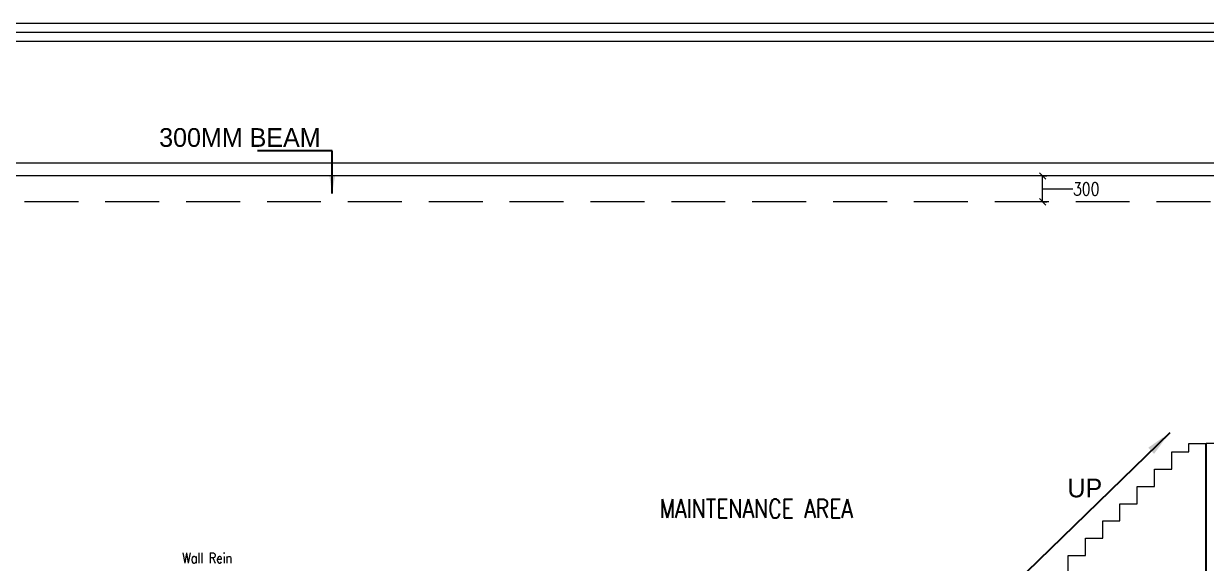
# Model space of a CAD drawing. Header units: millimetres. Extents: x -586673698 to -573385747, y -389867798 to -389752240.
# Drawn here: x -586615090 to -586601378, y -389840794 to -389834537 of the extents above; entities that cross this region are included whole.
import ezdxf
from ezdxf.enums import TextEntityAlignment as Align

# ---------------------------------------------------------------- set-up
doc = ezdxf.new("R2010")
doc.units = ezdxf.units.MM
doc.header["$LTSCALE"] = 100
doc.linetypes.add('( Hidden )', pattern=[0.375, 0.25, -0.125])
for name, color, linetype, lineweight in [('dim', 11, 'Continuous', 13), ('FOOTING', 6, 'Continuous', 13), ('TBLK FRAME', 6, 'Continuous', 20)]:
    doc.layers.add(name, color=color, linetype=linetype, lineweight=lineweight)
doc.layers.add('DT-PL-SHAFT', color=230, linetype='Continuous')
doc.layers.add('text', color=7, linetype='Continuous')
doc.styles.add('Arial', font='arial.ttf')
doc.styles.add('combine', font='romanc.shx', dxfattribs={"width": 0.8})
doc.styles.add('simplex-0.8', font='simplex.shx', dxfattribs={"width": 0.8})
doc.dimstyles.new('75 ISO', dxfattribs={"dimtxt": 100, "dimasz": 75, "dimexe": 75, "dimexo": 0.7, "dimgap": 0.4, "dimtad": 0, "dimtoh": 1, "dimdec": 0, "dimdsep": 46, "dimtxsty": 'combine', "dimblk": 'OBLIQUE', "dimcen": 0, "dimclrd": 11, "dimclre": 2, "dimclrt": 4, "dimadec": 1, "dimazin": 2, "dimtfac": 1, "dimtdec": 0, "dimtmove": 2, "dimatfit": 3, "dimldrblk": 'OBLIQUE', "dimfxl": 0, "dimtolj": 1, "dimtzin": 0, "dimlwd": -1, "dimlwe": -1, "dimarcsym": 0})
doc.dimstyles.new('V Mts', dxfattribs={"dimtxt": 150, "dimasz": 75, "dimexe": 0.1, "dimexo": 0, "dimgap": 0.01, "dimtad": 1, "dimdec": 0, "dimzin": 3, "dimdsep": 46, "dimtxsty": 'Arial', "dimsah": 1, "dimcen": 0.09375, "dimdle": 0.01, "dimclrd": 8, "dimclre": 8, "dimclrt": 256, "dimadec": 0, "dimazin": 0, "dimtfac": 0.7, "dimtdec": 3, "dimtofl": 0, "dimtmove": 2, "dimatfit": 3, "dimfxl": 0, "dimfrac": 1, "dimtolj": 1, "dimtzin": 0, "dimarcsym": 0})

# ---------------------------------------------------------------- blocks, each defined once
blk = doc.blocks.new('_Oblique')
at = {"color": 0, "linetype": 'ByBlock', "lineweight": -2}
blk.add_line((-0.5, -0.5), (0.5, 0.5), dxfattribs=at)
blk = doc.blocks.new('*D562')
at = {"layer": 'Defpoints', "color": 0, "transparency": 16777216}
for p in [(-586603362, -389836303, 0), (-586603277, -389836303), (-586603362, -389836603, 0)]:
    blk.add_point(p, dxfattribs=at)
at = {"layer": 'dim', "color": 2, "transparency": 16777216}
for p, q in [((-586603277, -389836303), (-586603227, -389836303)), ((-586603277, -389836603), (-586603227, -389836603))]:
    blk.add_line(p, q, dxfattribs=at)
at = {"layer": 'dim', "color": 11, "transparency": 16777216}
for p, q in [((-586603277, -389836603), (-586603277, -389836303)), ((-586603277, -389836453), (-586602926, -389836453)), ((-586602926, -389836453), (-586602926, -389836453))]:
    blk.add_line(p, q, dxfattribs=at)
at = {"layer": 'dim', "color": 11, "transparency": 16777216, "xscale": 75, "yscale": 75, "zscale": 75}
for p, rotation in [((-586603277, -389836303), 90), ((-586603277, -389836603), 270)]:
    blk.add_blockref('_Oblique', p, dxfattribs=dict(at, rotation=rotation))
at = {"layer": 'dim', "color": 4, "transparency": 16777216, "insert": (-586602771, -389836453), "char_height": 150, "attachment_point": 5, "style": 'simplex-0.8'}
blk.add_mtext('\\A1;300', dxfattribs=at)

msp = doc.modelspace()

# ---------------------------------------------------------------- linework, layer by layer
at = {"color": 3}
msp.add_line((-586601380.6, -389841303.2, 2545), (-586601380.2, -389839403.2, 2545), dxfattribs=at)
at = {"layer": 'DT-PL-SHAFT', "color": 3, "linetype": '( Hidden )', "lineweight": 15, "ltscale": 25, "elevation": 2542}
msp.add_lwpolyline([(-586597580.6, -389836603.2), (-586628731.2, -389836603.2)], dxfattribs=at)
at = {"layer": 'DT-PL-SHAFT', "color": 4, "lineweight": 13, "elevation": 2547.9}
msp.add_lwpolyline([(-586603380.2, -389841303.2), (-586603380.2, -389841103.2), (-586603180.2, -389841103.2), (-586603180.2, -389840903.2), (-586602980.2, -389840903.2), (-586602980.2, -389840703.2), (-586602780.2, -389840703.2), (-586602780.2, -389840503.2), (-586602580.2, -389840503.2), (-586602580.2, -389840303.2), (-586602380.2, -389840303.2), (-586602380.2, -389840103.2), (-586602180.2, -389840103.2), (-586602180.2, -389839903.2), (-586601980.2, -389839903.2), (-586601980.2, -389839703.2), (-586601780.2, -389839703.2), (-586601780.2, -389839503.2), (-586601580.2, -389839503.2), (-586601580.2, -389839403.2), (-586601380.2, -389839403.2)], dxfattribs=at).dxf.unprotected_set("ltscale", 0)
at = {"layer": 'FOOTING', "color": 3, "linetype": 'Continuous', "lineweight": 9, "ltscale": 0.8}
for points, elevation in [([(-586597280.6, -389836153.2), (-586629031.2, -389836153.2)], 2542), ([(-586597580.6, -389836303.2), (-586628731.2, -389836303.2)], 2542), ([(-586598730.6, -389839403.2), (-586601380.2, -389839403.2)], 2545)]:
    msp.add_lwpolyline(points, dxfattribs=dict(at, elevation=elevation))
at = {"layer": 'TBLK FRAME', "lineweight": 20, "elevation": -1271}
for points in [[(-586636009.9, -389834537), (-586636009.9, -389867798.2), (-586588974, -389867798.2), (-586588974, -389834537)], [(-586635906.9, -389834640), (-586635906.9, -389867695.2), (-586589076.9, -389867695.2), (-586589076.9, -389834640)], [(-586635803.9, -389834743), (-586635803.9, -389867592.2), (-586589179.9, -389867592.2), (-586589179.9, -389834743)]]:
    msp.add_lwpolyline(points, close=True, dxfattribs=at)

# ---------------------------------------------------------------- texts
at = {"layer": 'DT-PL-SHAFT', "color": 1, "lineweight": 15}
msp.add_text('300MM BEAM', height=217.15, dxfattribs=at).set_placement((-586613518.8, -389835965.4, 3845.5))
at = {"layer": 'DT-PL-SHAFT', "color": 140, "lineweight": 15}
msp.add_text('UP', height=217.15, dxfattribs=at).set_placement((-586602989.2, -389840029.1, 1281.8))
at = {"layer": 'DT-PL-SHAFT', "color": 140, "lineweight": 15, "style": 'simplex-0.8', "width": 0.8}
msp.add_text('MAINTENANCE AREA', height=217.152, dxfattribs=at).set_placement((-586607717, -389840267.7, -1290.7))
at = {"layer": 'text', "color": 4, "style": 'simplex-0.8', "width": 0.8}
msp.add_text('Wall Rein', height=119.99, dxfattribs=at).set_placement((-586612671.7, -389840829.2, -19.9), align=Align.BOTTOM_RIGHT)

# ---------------------------------------------------------------- dimensions: what is measured, and where the dimension line sits
at = {"layer": 'dim'}
dim = msp.add_aligned_dim(p1=(-586603362.5, -389836603.2, 1282), p2=(-586603362.5, -389836303.2, 1282), distance=-85.9, dimstyle='75 ISO', override={"dimtxt": 150, "dimexe": 50, "dimtxsty": 'simplex-0.8', "dimtmove": 1, "dimfxl": 0.7, "dimfxlon": 1}, dxfattribs=at)
dim.commit()
dim.dimension.update_dxf_attribs({"geometry": '*D562', "text_midpoint": (-586602925.2, -389836453.2, 1281.9)})

# ---------------------------------------------------------------- leaders
at = {"layer": 'DT-PL-SHAFT', "color": 1, "lineweight": 15, "ltscale": 5}
for points, override in [([(-586611513, -389836504.4, 2541.9), (-586611513, -389836011.5, 2541.9), (-586612377.2, -389836011.5, 2541.9)], {"dimasz": 200, "dimgap": 0.01, "dimtad": 0, "dimclrd": 5}), ([(-586601803.4, -389839280.4, 2545), (-586603603.4, -389841030.4, 2545)], {"dimasz": 300, "dimtad": 0, "dimclrd": 6})]:
    msp.add_leader(points, dimstyle='V Mts', override=override, dxfattribs=at)

doc.saveas('drawing.dxf')
